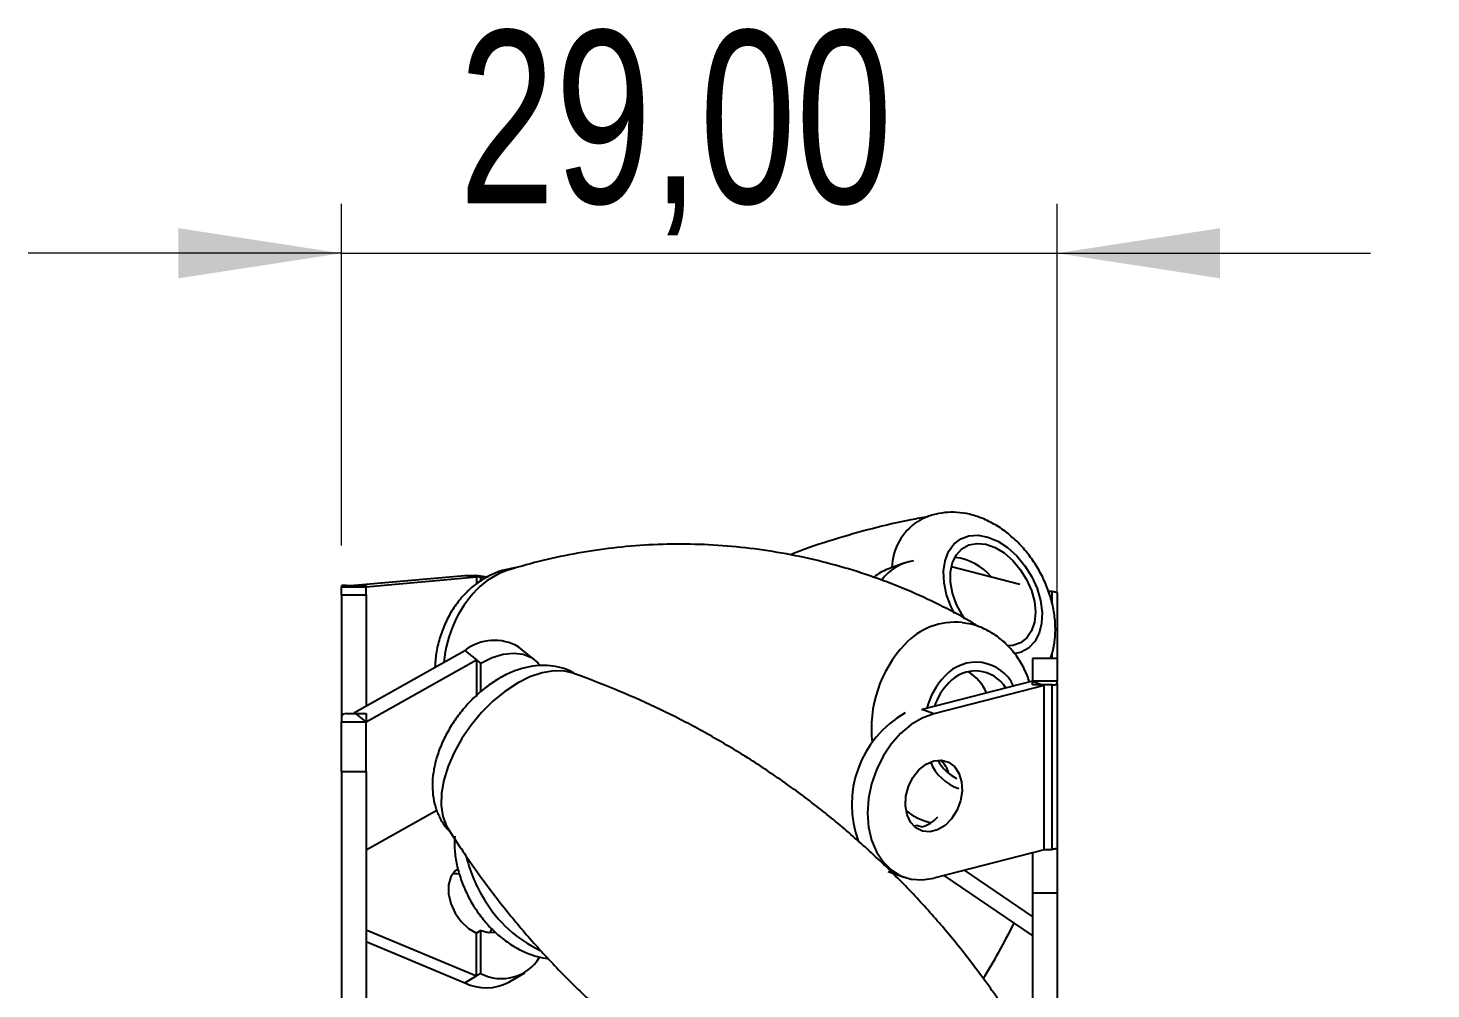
# Model space of a CAD drawing. Header units: millimetres. Extents: x 15 to 415, y 5 to 292.
# Drawn here: x 240.78 to 269.2, y 116.86 to 136.33 of the extents above; entities that cross this region are included whole.
import ezdxf

# ---------------------------------------------------------------- set-up
doc = ezdxf.new("R2010")
doc.units = ezdxf.units.MM
doc.styles.add('SLDTEXTSTYLE0', font='TXT', dxfattribs={"width": 0.75})
doc.dimstyles.new('SLDDIMSTYLE2', dxfattribs={"dimtxt": 3.5, "dimasz": 3.302, "dimexe": 0, "dimexo": 0.0625, "dimgap": 0.875, "dimtad": 1, "dimlfac": 2, "dimrnd": 1e-09, "dimzin": 12, "dimdsep": 46, "dimtxsty": 'SLDTEXTSTYLE0', "dimsah": 1, "dimcen": 0.09, "dimadec": 0, "dimazin": 3, "dimtfac": 1, "dimtmove": 0, "dimatfit": 0, "dimfxl": 1, "dimfrac": 2, "dimtolj": 1, "dimtzin": 12, "dimarcsym": 0})

# ---------------------------------------------------------------- blocks, each defined once
blk = doc.blocks.new('_D_2')
at = {"color": 7, "linetype": 'Continuous', "lineweight": 18}
for p, q in [((247.128, 125.85), (247.128, 132.77)), ((261.628, 124.558), (261.628, 132.77)), ((247.128, 131.77), (240.778, 131.77)), ((247.128, 131.77), (261.628, 131.77)), ((261.628, 131.77), (267.978, 131.77))]:
    blk.add_line(p, q, dxfattribs=at)
for points in [[(247.128, 131.77), (243.826, 132.278), (243.826, 131.262)], [(261.628, 131.77), (264.93, 131.262), (264.93, 132.278)]]:
    blk.add_solid(points, dxfattribs=at)
at = {"color": 7, "linetype": 'Continuous', "lineweight": 18, "insert": (249.506, 136.282), "char_height": 3.5, "attachment_point": 1, "style": 'SLDTEXTSTYLE0'}
blk.add_mtext('29,00', dxfattribs=at)
blk = doc.blocks.new('_D_4')
at = {"color": 7, "linetype": 'Continuous', "lineweight": 18}
for p, q in [((296.628, 115.092), (296.628, 121.442)), ((264.128, 115.092), (297.628, 115.092)), ((296.628, 115.092), (296.628, 100.092)), ((264.128, 100.092), (297.628, 100.092)), ((296.628, 100.092), (296.628, 93.742))]:
    blk.add_line(p, q, dxfattribs=at)
for points in [[(296.628, 115.092), (297.136, 118.394), (296.12, 118.394)], [(296.628, 100.092), (296.12, 96.79), (297.136, 96.79)]]:
    blk.add_solid(points, dxfattribs=at)
at = {"color": 7, "linetype": 'Continuous', "lineweight": 18, "char_height": 3.5, "attachment_point": 1, "rotation": 90, "style": 'SLDTEXTSTYLE0'}
for s, insert in [('30,00', (292.063, 101.188)), ('%%c', (292.116, 95.91))]:
    blk.add_mtext(s, dxfattribs=dict(at, insert=insert))

msp = doc.modelspace()

# ---------------------------------------------------------------- linework, layer by layer
at = {"color": 7, "linetype": 'Continuous', "lineweight": 25}
for p, q in [((258.5196, 125.488), (258.1982, 125.3688)), ((260.8711, 125.055), (259.4856, 125.417)), ((247.391, 125.041), (249.6271, 125.2417)), ((247.6278, 125.0108), (249.8638, 125.2115)), ((249.6271, 125.2417), (249.8638, 125.2115)), ((249.6271, 125.2417), (249.8485, 125.2377)), ((250.0837, 125.2077), (249.8485, 125.2377)), ((249.8638, 125.2115), (249.8638, 125.0672)), ((249.9485, 125.2007), (249.8638, 125.2115)), ((249.9485, 125.2007), (250.0497, 125.2049)), ((249.9485, 125.1303), (249.9485, 125.2007)), ((247.1278, 125.0268), (247.1278, 125.0108)), ((247.1278, 125.0108), (247.6278, 125.0108)), ((247.1278, 124.8503), (247.1278, 125.0108)), ((247.1278, 124.8503), (247.6278, 124.8503)), ((247.1278, 124.8503), (247.1278, 122.3732)), ((247.2278, 125.0375), (247.6278, 125.0375)), ((247.6278, 125.0108), (247.391, 125.041)), ((247.391, 125.0375), (247.391, 125.041)), ((247.6278, 125.0375), (247.6278, 125.0108)), ((247.6278, 124.8503), (247.6278, 125.0108)), ((247.6278, 124.8503), (247.6278, 122.5951)), ((261.5278, 124.9161), (261.4562, 124.9161)), ((261.6278, 124.885), (261.6278, 123.5576)), ((247.391, 122.4618), (249.6271, 123.7207)), ((249.6271, 123.7207), (249.8638, 123.5314)), ((251.0414, 123.5329), (250.72, 123.7899)), ((247.6278, 122.2725), (249.8638, 123.5314)), ((249.8638, 123.5314), (249.8638, 122.79)), ((249.9485, 123.4637), (249.8638, 123.5314)), ((249.9485, 122.882), (249.9485, 123.4637)), ((261.6278, 123.5576), (261.1278, 123.5576)), ((261.1278, 123.5576), (261.1278, 123.0976)), ((261.6278, 123.5576), (261.6278, 123.0976)), ((261.1278, 123.0976), (258.8917, 122.5223)), ((261.6278, 123.0976), (261.1278, 123.0976)), ((261.1278, 123.021), (261.1278, 123.0976)), ((261.1278, 123.0976), (261.3645, 123.0111)), ((261.6278, 123.0516), (261.6278, 123.0976)), ((261.3645, 123.0111), (259.1285, 122.4358)), ((261.5278, 123.021), (261.1278, 123.021)), ((261.3645, 119.6797), (261.3645, 123.0111)), ((261.5278, 119.6896), (261.5278, 123.021)), ((261.6278, 123.0516), (261.6278, 119.7203)), ((258.881, 122.5262), (258.8917, 122.5223)), ((259.1285, 122.4358), (258.8917, 122.5223)), ((247.1278, 122.3732), (247.1278, 122.2725)), ((247.1278, 122.2725), (247.6278, 122.2725)), ((247.1278, 121.266), (247.1278, 122.2725)), ((247.2278, 122.4403), (247.6278, 122.4403)), ((247.6278, 122.2725), (247.391, 122.4618)), ((247.391, 122.4403), (247.391, 122.4618)), ((247.6278, 122.4403), (247.6278, 122.2725)), ((247.6278, 121.266), (247.6278, 122.2725)), ((247.1278, 121.266), (247.6278, 121.266)), ((247.1278, 121.266), (247.1278, 114.0735)), ((247.6278, 121.266), (247.6278, 114.3973)), ((247.6278, 119.6773), (249.0576, 120.4824)), ((258.8071, 120.1737), (258.7233, 120.1597)), ((258.8071, 120.1737), (258.8917, 120.1427)), ((261.3645, 119.6797), (259.1285, 119.1044)), ((261.3645, 119.6896), (261.5278, 119.6896)), ((261.6278, 119.7203), (261.6278, 118.7985)), ((261.1278, 119.6188), (261.1278, 118.7985)), ((258.2064, 119.2438), (258.5278, 119.1264)), ((261.1278, 117.9412), (259.3381, 119.1583)), ((261.1278, 118.3309), (259.7538, 119.2653)), ((261.6278, 118.7985), (261.1278, 118.7985)), ((261.1278, 118.7985), (261.1278, 116.6456)), ((261.6278, 118.7985), (261.6278, 116.6456)), ((247.6278, 118.0602), (249.8638, 117.1261)), ((249.9485, 118.0436), (249.8638, 117.9934)), ((249.8638, 117.1261), (249.8638, 117.9934)), ((249.9485, 117.1763), (249.9485, 118.0436)), ((247.6278, 117.8208), (249.6271, 116.9856)), ((249.6271, 116.9856), (249.8638, 117.1261)), ((249.9485, 117.1763), (249.8638, 117.1261)), ((250.52, 116.9983), (250.8414, 117.189))]:
    msp.add_line(p, q, dxfattribs=at)
at = {"color": 8, "linetype": 'Continuous', "lineweight": 25}
for p, q in [((261.5278, 124.6703), (261.5278, 124.9161)), ((261.5278, 123.5576), (261.5278, 123.6542))]:
    msp.add_line(p, q, dxfattribs=at)
at = {"color": 8, "linetype": 'Continuous', "lineweight": 25, "flags": 128}
msp.add_lwpolyline([(259.5465, 124.4702), (259.4787, 124.6068), (259.3896, 124.8495), (259.3389, 125.0922), (259.3286, 125.325), (259.3591, 125.5385), (259.4293, 125.7238), (259.5362, 125.8734), (259.6754, 125.9812), (259.8413, 126.0427), (260.027, 126.0554), (260.225, 126.0188), (260.4271, 125.9345), (260.6252, 125.8057), (260.8109, 125.6379), (260.9769, 125.4379), (261.1162, 125.2139), (261.2232, 124.975), (261.2934, 124.7311), (261.3241, 124.4921), (261.3139, 124.2678), (261.2633, 124.0674), (261.1743, 123.899), (261.0506, 123.7697), (260.8973, 123.6846), (260.757, 123.6508)], dxfattribs=at)
at = {"color": 7, "linetype": 'Continuous', "lineweight": 25, "flags": 128}
for points in [[(259.7519, 124.364), (259.7019, 124.4397), (259.5888, 124.6547), (259.5102, 124.8788), (259.4698, 125.1016), (259.4694, 125.3128), (259.5091, 125.5023), (259.587, 125.6614), (259.6995, 125.7827), (259.8413, 125.8603), (260.0057, 125.8908), (260.1852, 125.8727), (260.3713, 125.8069), (260.5552, 125.6963), (260.7285, 125.5462), (260.8829, 125.3637), (261.0114, 125.1571), (261.1078, 124.9363), (261.1676, 124.7115), (261.1881, 124.4932), (261.1684, 124.2917), (261.1092, 124.1164), (261.0135, 123.9754), (260.8856, 123.8753), (260.7316, 123.8209), (260.6174, 123.8113)], [(261.5278, 124.9161), (261.5473, 124.9155), (261.566, 124.9137), (261.5833, 124.9109), (261.5985, 124.907), (261.6109, 124.9023), (261.6202, 124.8969), (261.6259, 124.8911), (261.6278, 124.885)], [(249.9485, 123.4637), (250.1813, 123.5751), (250.407, 123.6436), (250.6188, 123.6673), (250.8102, 123.6453), (250.9754, 123.5784), (251.1094, 123.4686), (251.1436, 123.4269)], [(251.8038, 123.2637), (251.6439, 123.3024), (251.4276, 123.3081), (251.193, 123.2682), (250.9461, 123.1839), (250.6934, 123.0572), (250.4414, 122.8914), (250.1965, 122.6909), (249.9653, 122.4609), (249.7535, 122.2072), (249.5668, 121.9364), (249.41, 121.6557), (249.2871, 121.3722), (249.2013, 121.0932), (249.1549, 120.8261), (249.1489, 120.5777), (249.1837, 120.3545), (249.2583, 120.1622), (249.2858, 120.115)], [(261.5278, 123.021), (261.5473, 123.0216), (261.566, 123.0233), (261.5833, 123.0261), (261.5985, 123.03), (261.6109, 123.0346), (261.6202, 123.0399), (261.6259, 123.0457), (261.6278, 123.0516)], [(259.1285, 122.4358), (258.8957, 122.3506), (258.67, 122.2173), (258.4582, 122.0401), (258.2668, 121.8243), (258.1015, 121.5765), (257.9675, 121.3042), (257.8687, 121.0156), (257.8083, 120.7196), (257.7879, 120.4251), (257.8083, 120.1411), (257.8687, 119.8762), (257.9675, 119.6385), (258.1015, 119.4351), (258.2668, 119.2724), (258.4582, 119.1551), (258.67, 119.0869), (258.8957, 119.0698), (259.1285, 119.1044)], [(258.5553, 120.5733), (258.5659, 120.77), (258.6181, 120.9667), (258.7083, 121.1488), (258.8296, 121.3028), (258.973, 121.4173), (259.128, 121.4838), (259.283, 121.4974), (259.4266, 121.457), (259.5481, 121.3657), (259.6384, 121.2302), (259.6909, 121.0606), (259.7017, 120.8694), (259.67, 120.6709), (259.5981, 120.4797), (259.4914, 120.3101), (259.3578, 120.1745), (259.2071, 120.0832), (259.0507, 120.0428), (258.9, 120.0563), (258.7662, 120.1228), (258.6593, 120.2372), (258.5873, 120.3912), (258.5553, 120.5733)], [(261.6278, 119.7203), (261.6259, 119.7143), (261.6202, 119.7085), (261.6109, 119.7032), (261.5985, 119.6986), (261.5833, 119.6948), (261.566, 119.6919), (261.5473, 119.6902), (261.5278, 119.6896)], [(249.4811, 119.2888), (249.4296, 119.2511), (249.3412, 119.1323), (249.2951, 118.9739), (249.2951, 118.7888), (249.3412, 118.5919), (249.4296, 118.3992), (249.5532, 118.2264), (249.702, 118.0873), (249.8638, 117.9934)], [(249.5202, 119.1871), (249.4725, 119.1944), (249.3776, 119.1935)], [(249.9485, 118.0436), (250.1103, 118.0023), (250.2407, 118.0119)], [(250.1425, 118.0007), (250.1683, 118.059), (250.1759, 118.0818)]]:
    msp.add_lwpolyline(points, dxfattribs=at)
at = {"color": 7, "linetype": 'Continuous', "lineweight": 25}
for centre, radius, start, end in [((259.4468, 125.3609), 1.1687, 123.69663, 178.14869), ((258.5318, 124.4762), 0.9529, 110.49068, 129.94441), ((258.8624, 124.5697), 0.9787, 98.34782, 143.33353), ((259.4406, 124.502), 1.1089, 39.31904, 84.1757), ((250.9841, 123.8602), 1.5625, 108.01766, 135.73343), ((247.2031, 124.7959), 0.2429, 84.16082, 108.05462), ((251.6336, 123.2737), 2.4373, 136.51646, 175.0649), ((259.5684, 122.9002), 1.3939, 84.40139, 137.36988), ((250.2249, 122.9435), 0.9806, 59.67764, 127.56577), ((260.3528, 122.1384), 2.4872, 136.69602, 186.54513), ((259.9733, 122.5802), 0.7243, 31.56905, 138.33924), ((259.3872, 122.53), 0.8743, 22.05053, 60.28331), ((260.3298, 122.1887), 1.2521, 135.79936, 161.45978), ((247.214, 122.3527), 0.0887, 81.08109, 166.64052), ((259.6056, 120.5964), 2.1386, 119.64781, 200.65594), ((259.9567, 121.8825), 0.8388, 207.40005, 244.55314), ((258.9176, 121.0858), 0.5368, 14.83784, 50.29384), ((259.3544, 121.4657), 1.2656, 231.51985, 257.45593), ((258.6916, 120.8113), 0.6979, 286.66739, 318.2715), ((252.537, 120.2377), 2.9624, 193.96386, 212.05877), ((252.2624, 119.9927), 2.6003, 210.69571, 244.69939), ((250.3719, 117.9709), 0.9004, 241.94682, 328.82454), ((250.0612, 117.8638), 0.9796, 243.6971, 297.92988)]:
    msp.add_arc(centre, radius, start, end, dxfattribs=at)
at = {"color": 8, "linetype": 'Continuous', "lineweight": 25}
for centre, radius, start, end in [((259.9834, 122.6366), 0.8455, 25.42865, 138.15201), ((260.4286, 122.1664), 1.4917, 136.10382, 165.23517), ((259.948, 121.8305), 0.9612, 202.58019, 251.04497)]:
    msp.add_arc(centre, radius, start, end, dxfattribs=at)
at = {"color": 7, "linetype": 'Continuous', "lineweight": 25}
for points, knots in [([(261.4924, 123.5576), (261.5071, 123.5969), (261.5528, 123.7185), (261.5877, 123.9409), (261.599, 124.2204), (261.5683, 124.512), (261.4986, 124.8074), (261.3908, 125.0989), (261.2478, 125.3794), (261.0725, 125.6426), (260.8679, 125.8827), (260.6369, 126.0943), (260.3827, 126.2712), (260.1195, 126.402), (259.8565, 126.4855), (259.6025, 126.524), (259.3535, 126.5211), (259.109, 126.4729), (258.9217, 126.4083), (258.8256, 126.3447), (258.8016, 126.3288)], [0, 0, 0, 0, 0.02730785, 0.08450477, 0.14349759, 0.20399172, 0.26541013, 0.32716698, 0.38905974, 0.45116424, 0.51364237, 0.57667389, 0.64039966, 0.70465921, 0.76186936, 0.81742265, 0.87140861, 0.92421834, 0.98108148, 1, 1, 1, 1]), ([(259.018, 126.4307), (258.9013, 126.4099), (258.5234, 126.3426), (257.8817, 126.1957), (257.0985, 125.9701), (256.5431, 125.7887), (256.2541, 125.6698), (256.2203, 125.6559)], [0, 0, 0, 0, 0.1250253, 0.4048535, 0.6840342, 0.9630327, 1, 1, 1, 1]), ([(260.0646, 124.1894), (259.9917, 124.2335), (259.7258, 124.3942), (259.2393, 124.6512), (258.5973, 124.9474), (257.9247, 125.208), (257.227, 125.4302), (256.5089, 125.6104), (255.7758, 125.7462), (255.0332, 125.8358), (254.2868, 125.8784), (253.5423, 125.8739), (252.8057, 125.823), (252.0826, 125.7276), (251.3793, 125.5898), (250.8554, 125.4546), (250.5678, 125.3666), (250.4996, 125.3457)], [0, 0, 0, 0, 0.0271593, 0.099142, 0.171335, 0.2438586, 0.3166446, 0.3896412, 0.4628092, 0.5361184, 0.6095428, 0.6830511, 0.7566141, 0.8301935, 0.9037375, 0.9771774, 1, 1, 1, 1]), ([(250.6681, 125.3966), (250.5831, 125.3833), (250.4104, 125.3563), (250.1612, 125.2599), (249.9248, 125.1251), (249.7636, 124.9958), (249.636, 124.8732), (249.5125, 124.738), (249.3593, 124.5241), (249.2171, 124.2543), (249.1108, 123.9626), (249.0413, 123.6684), (249.0276, 123.4717), (249.0213, 123.3797)], [0, 0, 0, 0, 0.0951069, 0.1932252, 0.2923807, 0.3919018, 0.4158673, 0.4824616, 0.5870957, 0.692515, 0.7988908, 0.9059028, 1, 1, 1, 1]), ([(261.0704, 123.0829), (261.0367, 123.1725), (260.9667, 123.359), (260.8109, 123.6124), (260.6186, 123.8403), (260.3953, 124.0275), (260.1491, 124.1669), (259.9163, 124.2546), (259.7648, 124.2743), (259.7042, 124.2822)], [0, 0, 0, 0, 0.1444803, 0.3007311, 0.4556087, 0.6079618, 0.7570419, 0.9027807, 1, 1, 1, 1]), ([(251.8692, 123.2395), (251.8444, 123.2561), (251.7556, 123.3151), (251.5803, 123.3751), (251.3534, 123.4189), (251.1165, 123.4204), (250.8722, 123.383), (250.6215, 123.3049), (250.368, 123.1857), (250.1186, 123.0273), (249.8811, 122.8347), (249.6619, 122.614), (249.4652, 122.3704), (249.2949, 122.1084), (249.1547, 121.8317), (249.0487, 121.5435), (248.9848, 121.2583), (248.9642, 120.9853), (248.9842, 120.7335), (249.042, 120.4995), (249.1388, 120.2897), (249.234, 120.1388), (249.307, 120.0714), (249.3248, 120.055)], [0, 0, 0, 0, 0.0175818, 0.0629096, 0.1082247, 0.1545466, 0.2027915, 0.2535359, 0.3066294, 0.3611257, 0.4157628, 0.4701768, 0.5244921, 0.5790351, 0.6340886, 0.6900737, 0.7473183, 0.7991277, 0.8487103, 0.8959451, 0.9413811, 0.9857081, 1, 1, 1, 1]), ([(260.7928, 116.1045), (260.716, 116.2241), (260.4791, 116.5929), (260.0512, 117.1964), (259.4978, 117.9044), (258.9074, 118.5841), (258.2821, 119.2337), (257.6232, 119.8506), (256.9325, 120.4327), (256.2119, 120.9783), (255.4637, 121.4856), (254.6902, 121.9533), (253.894, 122.3803), (253.0778, 122.7653), (252.3778, 123.0553), (251.9502, 123.2106), (251.8024, 123.2642)], [0, 0, 0, 0, 0.03715, 0.1146341, 0.1916411, 0.2683295, 0.3447786, 0.4210773, 0.4973222, 0.5736142, 0.6500387, 0.7266808, 0.8036391, 0.8810068, 0.9588679, 1, 1, 1, 1]), ([(249.2851, 120.1162), (249.3749, 119.9762), (249.6246, 119.5868), (250.0662, 118.9631), (250.6197, 118.2551), (251.2101, 117.5754), (251.8354, 116.9258), (252.4943, 116.3089), (253.185, 115.7268), (253.9056, 115.1812), (254.6539, 114.6739), (255.4274, 114.2064), (256.2235, 113.7788), (257.04, 113.3956), (257.5928, 113.1618), (257.8725, 113.0586), (257.8726, 113.0586)], [0, 0, 0, 0, 0.04507, 0.1253425, 0.2051207, 0.2845689, 0.3637691, 0.4428136, 0.5218022, 0.6008397, 0.6800145, 0.7594147, 0.8391425, 0.9192944, 0.9999574, 1, 1, 1, 1]), ([(249.4234, 119.96), (249.4204, 119.8755), (249.4141, 119.6949), (249.4539, 119.4112), (249.5306, 119.1161), (249.6471, 118.8231), (249.7774, 118.5826), (249.9293, 118.3554), (250.1, 118.145), (250.3259, 117.9275), (250.5758, 117.7428), (250.8362, 117.6044), (251.0848, 117.5128), (251.2439, 117.488), (251.3156, 117.4768)], [0, 0, 0, 0, 0.07679452, 0.16424349, 0.25285296, 0.34182841, 0.43388567, 0.48486521, 0.57464474, 0.66523024, 0.75679432, 0.84925524, 0.93212388, 1, 1, 1, 1]), ([(260.1323, 117.0693), (260.2395, 117.2483), (260.4603, 117.6167), (260.6561, 117.9976), (260.7568, 118.1935)], [0, 0, 0, 0, 0.4857735, 1, 1, 1, 1])]:
    msp.add_open_spline(points, degree=3, knots=knots, dxfattribs=at)

# ---------------------------------------------------------------- dimensions: what is measured, and where the dimension line sits
at = {"color": 7, "linetype": 'Continuous', "lineweight": 18}
dim = msp.add_linear_dim(base=(261.6278, 131.77), p1=(247.1278, 124.8503), p2=(261.6278, 123.5576), dimstyle='SLDDIMSTYLE2', dxfattribs=at)
dim.commit()
dim.dimension.update_dxf_attribs({"geometry": '_D_2', "text_midpoint": (255.3251, 131.77), "dimtype": 160})
dim = msp.add_linear_dim(base=(296.6278, 100.0919), p1=(263.1278, 115.0919), p2=(263.1278, 100.0919), angle=90, text='%%c<>', dimstyle='SLDDIMSTYLE2', dxfattribs=at)
dim.commit()
dim.dimension.update_dxf_attribs({"geometry": '_D_4', "text_midpoint": (296.6278, 104.3675), "dimtype": 160})

doc.saveas('drawing.dxf')
